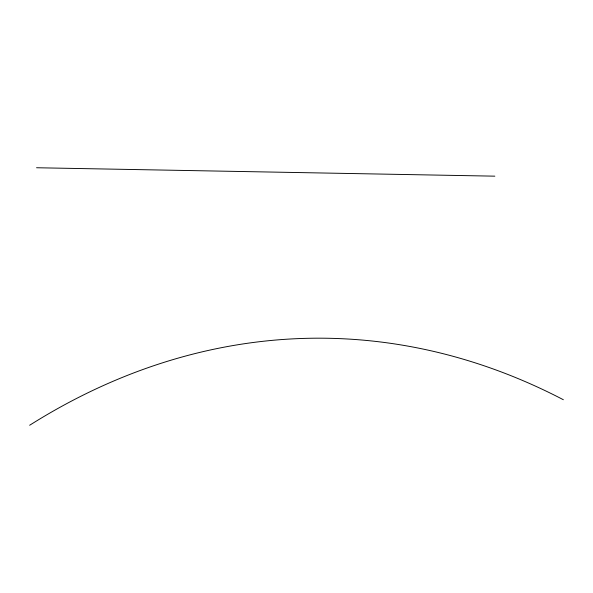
<?xml version="1.0" encoding="UTF-8"?>
<svg xmlns="http://www.w3.org/2000/svg" width="593" height="593" viewBox="0 0 593 593"><rect width="100%" height="100%" fill="white"/><g stroke="black" fill="none" stroke-linecap="round" stroke-linejoin="round"><path stroke-width="0.89" d="M36.544 167.745L494.844 176.165M29.65 425.255A979.036 701.03 -89.7 0 1 563.35 399.726"/></g></svg>
